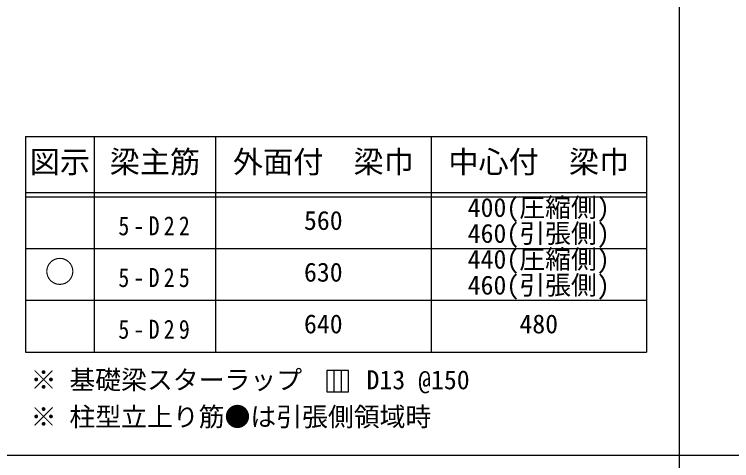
# Model space of a CAD drawing. Units: millimetres on the paper, enlarged 30 times, with parts at other scales. Extents: x -5973 to 5954, y -4195 to 4201.
# Drawn here: x -3439 to -942, y -15 to 1538 of the extents above; entities that cross this region are included whole.
import ezdxf
from ezdxf.enums import TextEntityAlignment as Align

# ---------------------------------------------------------------- set-up
doc = ezdxf.new("R2010")
doc.units = ezdxf.units.MM
doc.header["$LTSCALE"] = 30
for name, color, linetype in [('6-7_文字', 7, 'Continuous'), ('6-E_枠', 7, 'Continuous'), ('F-0_枠', 6, 'Continuous')]:
    doc.layers.add(name, color=color, linetype=linetype)
doc.styles.add('ＭＳ ゴシック', font='')
doc.styles.get('ＭＳ ゴシック').set_extended_font_data('MS Gothic')

msp = doc.modelspace()

# ---------------------------------------------------------------- linework, layer by layer
at = {"layer": '6-7_文字'}
for p, q in [((-2326.01, 298.63), (-2326.01, 223.63)), ((-2301.01, 298.63), (-2301.01, 223.63))]:
    msp.add_line(p, q, dxfattribs=at)
msp.add_lwpolyline([(-2351.01, 223.63), (-2276.01, 223.63), (-2276.01, 298.63), (-2351.01, 298.63)], close=True, dxfattribs=at)
at = {"layer": '6-E_枠', "color": 3}
for p, q in [((-3400.52, 1112.77), (-3400.52, 362.77)), ((-3400.52, 1112.77), (-1238, 1112.77)), ((-3400.52, 1112.77), (-3400.52, 362.77)), ((-1238, 1112.77), (-1238, 362.77)), ((-3400.52, 362.77), (-1238, 362.77))]:
    msp.add_line(p, q, dxfattribs=at)
at = {"layer": '6-E_枠'}
for p, q in [((-3160.52, 1112.77), (-3160.52, 362.77)), ((-2738, 1112.77), (-2738, 362.77)), ((-1988, 1112.77), (-1988, 362.77)), ((-3400.52, 917.77), (-1238, 917.77)), ((-3400.52, 902.77), (-1238, 902.77)), ((-3400.52, 722.77), (-1238, 722.77)), ((-3400.52, 542.77), (-1238, 542.77))]:
    msp.add_line(p, q, dxfattribs=at)
at = {"layer": 'F-0_枠', "color": 2}
for p, q in [((-1124.64, 4201.15), (-1124.64, -4195.24)), ((3723.6, 2.95), (-5972.88, 2.95))]:
    msp.add_line(p, q, dxfattribs=at)

# ---------------------------------------------------------------- texts
at = {"layer": '6-7_文字', "color": 2, "style": 'ＭＳ ゴシック'}
for s, p in [('梁主筋', (-3106.76, 962.77)), ('外面付\u3000梁巾', (-2678, 962.77)), ('中心付\u3000梁巾', (-1928, 962.77)), ('図示', (-3385.52, 962.77)), ('○', (-3333.02, 580.27))]:
    msp.add_text(s, height=76.98, dxfattribs=at).set_placement(p, align=Align.BOTTOM_LEFT)
at = {"layer": '6-7_文字', "style": 'ＭＳ ゴシック'}
for s, p in [('400(圧縮側)', (-1860.5, 812.77)), ('560', (-2430.5, 767.77)), ('460(引張側)', (-1860.5, 722.77)), ('440(圧縮側)', (-1860.5, 632.77)), ('630', (-2430.5, 587.77)), ('460(引張側)', (-1860.5, 542.77)), ('640', (-2430.5, 407.77)), ('480', (-1680.5, 407.77)), ('※ 基礎梁スターラップ     D13 @150', (-3381.96, 213.19)), ('※ 柱型立上り筋●は引張側領域時', (-3381.96, 84.68))]:
    msp.add_text(s, height=65.98, dxfattribs=at).set_placement(p, align=Align.BOTTOM_LEFT)
at = {"layer": '6-7_文字', "char_height": 65.98, "attachment_point": 7, "style": 'ＭＳ ゴシック'}
for s, insert in [('\\T1.38;\\W0.85;5-D22', (-3076.76, 767.77)), ('\\T1.38;\\W0.85;5-D25', (-3076.76, 587.77)), ('\\T1.38;\\W0.85;5-D29', (-3076.76, 407.77))]:
    msp.add_mtext(s, dxfattribs=dict(at, insert=insert))

doc.saveas('drawing.dxf')
